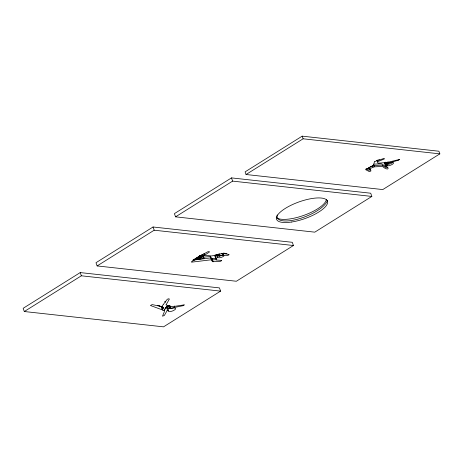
<?xml version="1.0" encoding="UTF-8"?>
<svg xmlns="http://www.w3.org/2000/svg" width="463" height="463" viewBox="0 0 463 463"><rect width="100%" height="100%" fill="white"/><g stroke="black" fill="none" stroke-linecap="round" stroke-linejoin="round"><path stroke-width="0.69" d="M215.555 254.899L215.278 255.223A2.876 0.943 -19.6 0 0 215.15 255.535L214.913 256.566A1.887 0.619 -19.6 0 0 215.15 256.786L215.602 256.826M218.582 254.222L219.462 256.091A3.687 1.204 -19.6 0 0 219.624 256.068L221.03 255.64A2.483 0.81 -19.6 0 1 221.609 255.53L222.871 255.564A7.269 2.379 -19.6 0 0 223.82 255.651L223.884 256.022A3.449 1.129 -19.6 0 1 222.772 256.739A3.577 1.169 -19.6 0 1 221.019 257.445L219.954 257.7A3.195 1.048 -19.6 0 1 218.744 257.769L217.564 257.364L216.383 258.504A2.853 0.932 -19.6 0 0 216.296 258.753L216.059 259.784A1.887 0.619 -19.6 0 0 216.296 260.003L221.69 260.42A1.25 0.411 -19.6 0 1 221.627 260.594L220.973 261.086A1.296 0.422 -19.6 0 1 220.452 261.306L212.83 261.728A2.188 0.718 -19.6 0 1 212.413 261.601L210.63 256.658M163.236 307.959L163.167 308.364M374.428 161.761L373.514 165.256L365.533 169.608L369.335 171.605A0.961 0.313 -19.6 0 0 369.671 171.536L370.684 171.09A1.117 0.365 -19.6 0 0 370.979 170.847L370.666 170.141M223.409 253.909L223.137 253.759A7.269 2.379 -19.6 0 1 222.188 253.672M163.132 308.699L163.022 307.293A7.431 2.431 -19.6 0 0 162.478 306.928L161.558 306.703A2.361 0.776 -19.6 0 1 161.344 306.628M164.081 310.499L165.945 307.247L168.144 305.846M164.122 310.615L165.916 307.461A2.57 0.839 -19.6 0 1 166.408 307.004L167.369 307.108L168.515 310.326A3.837 1.256 -19.6 0 0 168.775 311.506A4.225 1.383 -19.6 0 0 169.365 311.587L169.655 311.587A3.849 1.262 -19.6 0 0 173.752 310.418L174.881 309.695A3.866 1.267 -19.6 0 0 175.164 308.144L174.73 308.057A3.918 1.285 -19.6 0 0 171.715 308.526L170.72 308.416L169.799 305.84M167.062 310.679L164.324 315.5L162.496 316.188L164.353 311.697L164.209 310.627A7.431 2.431 -19.6 0 0 163.665 310.262L162.744 310.036A1.985 0.648 -19.6 0 1 162.548 309.973L162.507 309.955A4.248 1.389 -19.6 0 0 162.374 309.897L150.562 305.551A1.082 0.353 -19.6 0 1 150.735 305.325L151.893 304.723A1.14 0.37 -19.6 0 1 152.286 304.619L161.807 306.61L163.115 304.81M163.196 304.7L167.23 299.312A1.134 0.37 -19.6 0 1 167.56 299.144L167.971 298.988A1.985 0.648 -19.6 0 1 168.463 298.855L168.868 298.797A1.1 0.359 -19.6 0 1 169.151 298.82L169.279 299.26L166.067 304.862M385.702 162.166L386.646 164.811L385.523 164.984A3.282 1.076 -19.6 0 0 385.28 165.384C391.061 169.499 386.894 170.396 382.768 166.663A3.797 1.244 -19.6 0 0 381.616 166.472L373.844 166.883A0.903 0.295 -19.6 0 0 373.537 166.975L369.381 168.978L368.913 167.658L369.393 167.421M386.732 162.264L387.132 163.653L388.173 163.589A3.606 1.181 -19.6 0 1 389.053 163.173A3.756 1.227 -19.6 0 1 392.578 162.403A3.704 1.21 -19.6 0 1 392.531 164.197A3.959 1.296 -19.6 0 1 391.675 164.706L391.038 165.007A3.559 1.163 -19.6 0 1 388.422 165.737L387.328 165.748A3.698 1.21 -19.6 0 1 386.634 164.811M387.149 163.636L387.444 163.41A0.914 0.301 -19.6 0 1 387.728 163.26L398.122 160.308M219.283 255.802A3.195 1.048 -19.6 0 1 218.067 255.871L216.892 255.466L215.706 256.606A2.853 0.932 -19.6 0 0 215.625 256.855L215.382 257.885A1.887 0.619 -19.6 0 0 215.625 258.111L216.076 258.151M199.779 255.825L193.094 260.142L197.979 259.158L204.773 254.905L199.594 255.981A1.893 0.619 -19.6 0 0 199.368 256.328L201.191 257.15L200.572 255.414M387.867 167.357L386.229 167.791L382.293 165.343M80.221 272.58L23.15 308.306L24.296 311.524L163.526 326.843L220.596 291.117L219.45 287.899L80.221 272.58L81.366 275.798L220.596 291.117M153.05 226.986L95.986 262.712L97.132 265.93L236.361 281.249L293.432 245.523L292.286 242.305L153.05 226.986L154.196 230.204L293.432 245.523M231.477 177.896L174.406 213.622L175.552 216.84L314.782 232.16L371.853 196.434L370.707 193.216L231.477 177.896L232.623 181.114L371.853 196.434M302.183 136.157L245.106 171.86L246.05 174.505L382.774 189.57L439.85 153.861L438.907 151.222L302.183 136.157L303.126 138.796L439.85 153.861M24.296 311.524L81.366 275.798M97.132 265.93L154.196 230.204M175.552 216.84L232.623 181.114M246.05 174.505L303.126 138.796M203.946 253.273L204.634 255.2L209.415 252.028A1.586 0.521 -19.6 0 0 209.403 251.774L209.299 251.704A2.031 0.666 -19.6 0 0 209.01 251.635L208.749 251.629A1.713 0.561 -19.6 0 0 207.465 251.918L199.686 256.328A1.881 0.613 -19.6 0 0 199.501 256.589L199.796 257.029L203.807 258.192M197.365 257.416L198.095 259.477L200.502 257.972L199.773 255.912M170.795 306.593L168.451 308.057L165.459 307.727L168.382 305.898L170.181 306.095M168.214 305.806L169.151 305.267M193.094 260.142L198.355 257.029L200.392 257.648M369.746 168.451L368.733 168.891A0.961 0.313 -19.6 0 1 368.392 168.966L366.841 168.358M200.502 257.972L198.471 257.353L191.439 261.821A2.072 0.677 -19.6 0 0 191.578 262.162L211.626 259.731A1.69 0.556 -19.6 0 1 211.77 259.876L212.286 261.41M382.288 165.343A3.797 1.244 -19.6 0 0 381.147 165.146L373.369 165.563A0.903 0.295 -19.6 0 0 373.062 165.656L369.63 167.311M390.095 162.368L390.419 162.224M398.215 160.285L399.644 159.422L388.087 162.224A3.912 1.279 -19.6 0 1 386.75 162.49L378.3 163.19A2.008 0.66 -19.6 0 1 377.918 163.196L377.611 161.656L384.145 159.064A1.21 0.394 -19.6 0 0 384.435 158.682L384.058 158.462A1.082 0.353 -19.6 0 0 383.792 158.473L374.55 161.622M378.254 159.914L377.513 160.192M378.977 159.637L379.342 159.504M218.785 254.193L219.699 253.932M221.528 253.718L211.95 255.894A2.112 0.689 -19.6 0 1 211.354 255.952L204.634 255.2M219.983 255.651L220.347 255.547A3.577 1.169 -19.6 0 0 221.071 255.298M227.009 253.533L222.026 253.579A1.511 0.492 -19.6 0 0 221.569 253.707M386.483 166.46L385.656 166.42L381.825 164.018A3.797 1.244 -19.6 0 0 380.673 163.827L373.89 164.151M202.152 255.217L202.91 255.067L204.056 258.285L198.095 259.477M197.799 257.503L198.181 257.428M202.62 256.537L203.384 256.386L200.213 255.454M166.067 304.862A3.085 1.007 -19.6 0 0 166.385 305.129L171.773 306.604A4.827 1.58 -19.6 0 0 172.913 306.61L184.343 304.845L183.14 305.678L171.669 308.028A3.953 1.296 -19.6 0 0 170.72 308.416M195.924 258.313L198.031 257.972M192.88 260.194L210.972 257.845A1.754 0.573 -19.6 0 1 211.099 257.978L211.736 259.702A2.188 0.718 -19.6 0 0 212.158 259.836L216.591 259.708M203.379 257.179L210.48 256.514A1.69 0.556 -19.6 0 1 210.624 256.658M223.068 253.423L229.098 254.563A1.325 0.434 -19.6 0 1 228.907 254.812L228.091 255.287A1.262 0.411 -19.6 0 1 227.686 255.431L222.327 255.211A1.933 0.631 -19.6 0 0 221.812 255.229L221.546 255.281A12.408 4.063 -19.6 0 0 220.452 255.622L219.352 255.981L218.675 254.083M221.111 253.614L221.453 253.597M387.161 162.305L385.754 162.391L384.319 163.607L387.832 163.381M387.184 163.121L386.385 163.109A3.698 1.21 -19.6 0 1 385.644 162.258M211.14 258.192L211.267 258.383A2.188 0.718 -19.6 0 0 211.684 258.51L216.117 258.389M221.615 253.597L222.194 253.666L222.871 255.564M222.425 253.377L223.201 253.44M167.039 310.679A2.57 0.839 -19.6 0 1 167.554 310.222L168.515 310.326M161.274 306.604L161.379 306.749A1.985 0.648 -19.6 0 0 161.599 306.824L162.519 307.044A7.431 2.431 -19.6 0 1 163.063 307.409M201.567 254.662L202.661 254.974M165.546 301.899L165.193 301.795A3.085 1.007 -19.6 0 1 164.944 301.633M165.586 302.015L165.239 301.911A3.085 1.007 -19.6 0 1 164.921 301.644M199.316 255.917L199.831 256.074M157.594 305.302L158.311 305.551M159.029 305.806L161.188 306.564M157.634 305.418L161.228 306.68A4.248 1.389 -19.6 0 1 161.338 306.732L161.361 306.738M167.305 308.074L168.468 308.254A3.849 1.262 -19.6 0 0 170.471 307.912M366.001 168.873L368.866 170.286A0.961 0.313 -19.6 0 0 369.202 170.21L370.215 169.771A1.117 0.365 -19.6 0 0 370.51 169.527L370.591 169.238M385.633 164.874L384.585 162.345A3.282 1.076 -19.6 0 0 384.342 162.744L385.008 163.671M385.476 164.996L384.834 164A3.276 1.071 -19.6 0 1 385.112 163.601L385.939 162.947A5.255 1.719 -19.6 0 0 386.628 162.357M368.913 167.658L369.214 167.93M369.381 168.978L370.469 169.962M163.126 307.438L163.277 307.889M387.913 161.72L388.382 163.04M386.385 163.109L387.328 165.748M384.822 163.555L385.766 166.2M377.142 160.337L377.611 161.656M373.676 164.834L374.376 166.813M372.634 165.841L373.109 167.16M223.727 253.006L223.907 253.504M223.137 253.759L223.814 255.657M219.219 254.106L219.896 256.004M216.875 254.557A3.907 1.279 -19.6 0 0 218.478 254.534L218.947 255.854M216.892 255.466L217.564 257.364M216.545 254.905L216.777 255.564M215.15 255.535L216.296 258.753M212.077 258.522L213.223 261.74M210.3 256.496L211.441 259.714M198.355 257.029L198.471 257.353M174.262 305.985L174.719 307.276M166.396 307.004L167.542 310.222M161.599 306.819L162.744 310.036M161.228 306.68L162.374 309.897M376.813 160.406L376.975 160.557A2.008 0.66 -19.6 0 0 377.362 160.545M377.148 160.429L377.449 161.876A2.008 0.66 -19.6 0 0 377.831 161.865M386.831 162.82A3.687 1.204 -19.6 0 0 386.634 164.394A3.999 1.308 -19.6 0 0 387.375 164.458L387.953 164.417A3.559 1.163 -19.6 0 0 390.564 163.688L391.206 163.387A3.959 1.296 -19.6 0 0 391.802 163.051A3.704 1.21 -19.6 0 0 392.821 162.224M389.099 162.739A3.559 1.163 -19.6 0 1 388.764 162.837M327.445 200.479A27.016 9.428 -21.7 0 1 298.855 218.854A27.016 9.428 -21.7 0 1 277.25 214.93M326.386 199.298A27.022 8.843 -19.6 0 1 304.15 215.26A27.022 8.843 -19.6 0 1 276.22 217.465M224.109 253.047A3.907 1.279 -19.6 0 1 223.444 253.973M220.793 255.373A3.907 1.279 -19.6 0 1 217.286 255.86A3.907 1.279 -19.6 0 1 217.228 254.465M219.184 254.407A3.484 1.14 -19.6 0 1 218.478 254.534M169.296 305.678A3.901 1.273 -19.6 0 0 168.353 306.182A4.126 1.348 -19.6 0 0 167.814 306.552L167.594 306.732A3.814 1.25 -19.6 0 0 167.056 307.386M170.511 308.028A3.849 1.262 -19.6 0 1 168.509 308.37L168.219 308.37A4.225 1.383 -19.6 0 1 167.623 308.294M167.722 308.306A3.849 1.262 -19.6 0 1 167.461 308.213M167.212 307.461A3.849 1.262 -19.6 0 1 167.456 307.119M291.667 222.008A27.022 8.843 -19.6 0 0 327.497 201.231A27.022 8.843 -19.6 0 0 286.886 207.453A27.022 8.843 -19.6 0 0 291.667 222.008"/></g></svg>
